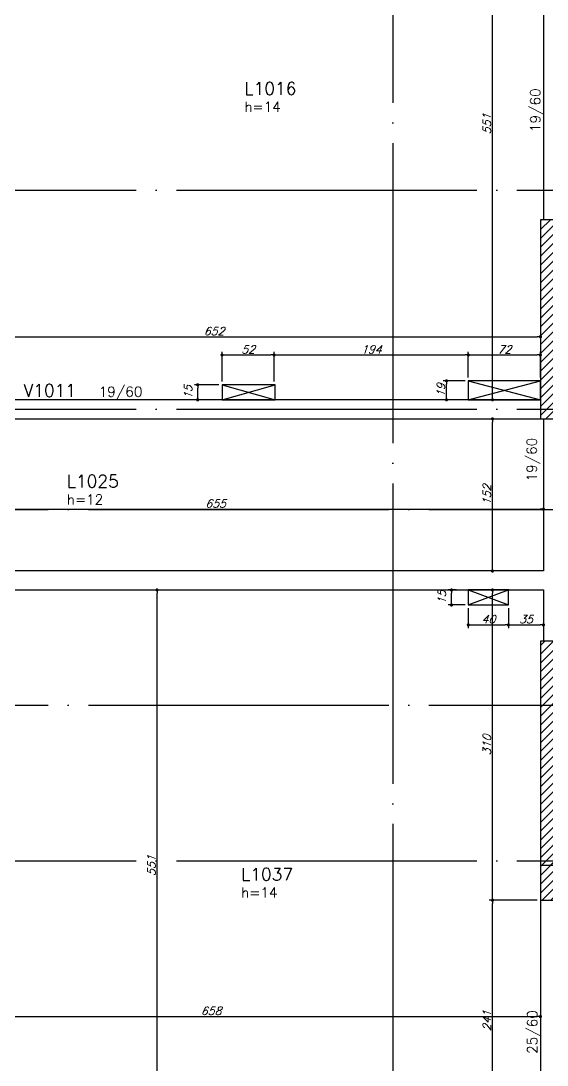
# Model space of a CAD drawing. Extents: x -4723 to 4922, y -2048 to 2452.
# Drawn here: x -1081 to -555, y 0 to 1043 of the extents above; entities that cross this region are included whole.
import ezdxf
from ezdxf.enums import TextEntityAlignment as Align

# ---------------------------------------------------------------- set-up
doc = ezdxf.new("R2010")
doc.units = 0
doc.header["$LTSCALE"] = 50
doc.header["$MEASUREMENT"] = 0
doc.linetypes.add('EIXO', pattern=[6.8, 6, -0.4, 0, -0.4])
doc.layers.get('0').update_dxf_attribs({"linetype": 'CONTINUOUS'})
doc.layers.get('DEFPOINTS').update_dxf_attribs({"linetype": 'CONTINUOUS'})
for name, color, linetype in [('F-COTAS', 106, 'CONTINUOUS'), ('F-COTAS-FUROS', 50, 'CONTINUOUS'), ('F-EIXO', 12, 'EIXO'), ('F-LAJES-DIM', 2, 'CONTINUOUS'), ('F-LAJES-NOME', 4, 'CONTINUOUS'), ('F-PILARES-HACH', 174, 'CONTINUOUS'), ('F-PILARES-S', 170, 'CONTINUOUS'), ('F-PILARES-V', 170, 'CONTINUOUS'), ('F-TEXTO', 6, 'CONTINUOUS'), ('F-VIGAS', 3, 'CONTINUOUS'), ('F-VIGAS-DIM', 2, 'CONTINUOUS'), ('F-VIGAS-NOME', 4, 'CONTINUOUS'), ('F-VÃO', 1, 'CONTINUOUS')]:
    doc.layers.add(name, color=color, linetype=linetype)
doc.styles.add('CP-TEXT-INCL', font='simplex.shx', dxfattribs={"oblique": 20})
doc.styles.add('MCP', font='simplex.shx')
doc.styles.add('ROMANS', font='simplex.shx')
doc.dimstyles.new('CP-COTAS-50', dxfattribs={"dimscale": 0.64, "dimtxt": 12.5, "dimasz": 5, "dimexe": 5, "dimexo": 5, "dimgap": 2.5, "dimtad": 1, "dimdec": 1, "dimdsep": 46, "dimtxsty": 'CP-TEXT-INCL', "dimblk1": 'DOT', "dimblk2": 'DOT', "dimsah": 1, "dimcen": 9, "dimclrd": 256, "dimclre": 256, "dimclrt": 256, "dimadec": 0, "dimazin": 0, "dimtfac": 1, "dimtdec": 1, "dimtmove": 2, "dimatfit": 3, "dimldrblk": 'DOT', "dimfxl": 0, "dimtolj": 1, "dimarcsym": 0})

# ---------------------------------------------------------------- blocks, each defined once
blk = doc.blocks.new('*U47')
at = {"layer": 'F-EIXO'}
blk.add_line((0, 0), (7197, 0), dxfattribs=at)
at = {"layer": 'F-TEXTO', "style": 'ROMANS'}
blk.add_attdef('EIXO', text='', height=17.5, dxfattribs=at).set_placement((-28.2072, 0), align=Align.MIDDLE_CENTER)
blk = doc.blocks.new('*U48')
at = {"layer": 'F-EIXO'}
blk.add_line((0, 0), (7285, 0), dxfattribs=at)
at = {"layer": 'F-TEXTO', "style": 'ROMANS'}
blk.add_attdef('EIXO', text='', height=17.5, dxfattribs=at).set_placement((-28.2072, 0), align=Align.MIDDLE_CENTER)
blk = doc.blocks.new('*U51')
at = {"layer": 'F-EIXO'}
blk.add_line((0, 0), (7197, 0), dxfattribs=at)
at = {"layer": 'F-TEXTO', "style": 'ROMANS'}
blk.add_attdef('EIXO', text='', height=17.5, dxfattribs=at).set_placement((-28.2072, 0), align=Align.MIDDLE_CENTER)
blk = doc.blocks.new('*U58')
at = {"layer": 'F-EIXO'}
blk.add_line((0, 0), (0, -2755), dxfattribs=at)
at = {"layer": 'F-TEXTO', "style": 'ROMANS'}
blk.add_attdef('EIXO', text='', height=17.5, rotation=360, dxfattribs=at).set_placement((0, 28.2072), align=Align.MIDDLE_CENTER)
blk = doc.blocks.new('*U36')
at = {"layer": 'F-EIXO'}
blk.add_line((0, 0), (7285, 0), dxfattribs=at)
at = {"layer": 'F-TEXTO', "style": 'ROMANS'}
blk.add_attdef('EIXO', text='', height=17.5, dxfattribs=at).set_placement((-28.2072, 0), align=Align.MIDDLE_CENTER)
blk = doc.blocks.new('*U38')
at = {"layer": 'F-EIXO'}
blk.add_line((0, 0), (7197, 0), dxfattribs=at)
at = {"layer": 'F-TEXTO', "style": 'ROMANS'}
blk.add_attdef('EIXO', text='', height=17.5, dxfattribs=at).set_placement((-28.2072, 0), align=Align.MIDDLE_CENTER)
blk = doc.blocks.new('_DOT')
at = {"color": 0, "linetype": 'ByBlock'}
blk.add_line((-0.5, 0), (-1, 0), dxfattribs=at)
at = {"color": 0, "linetype": 'ByBlock', "const_width": 0.5}
blk.add_lwpolyline([(-0.25, 0, 1), (0.25, 0, 1)], format="xyb", close=True, dxfattribs=at)
blk = doc.blocks.new('*D157')
at = {"layer": 'DEFPOINTS', "color": 0, "linetype": 'Continuous', "transparency": 16777216}
for p in [(-944.9, 474.5), (-944.9, 474.5), (-944.9, -76.5)]:
    blk.add_point(p, dxfattribs=at)
at = {"layer": 'F-COTAS', "linetype": 'Continuous', "lineweight": -2, "transparency": 16777216}
blk.add_line((-944.9, -73.3), (-944.9, 471.3), dxfattribs=at)
at = {"layer": 'F-COTAS', "linetype": 'Continuous', "lineweight": -2, "transparency": 16777216, "xscale": 3.2, "yscale": 3.2, "zscale": 3.2}
for p, rotation in [((-944.9, 474.5), 90), ((-944.9, -76.5), 270)]:
    blk.add_blockref('_DOT', p, dxfattribs=dict(at, rotation=rotation))
at = {"layer": 'F-COTAS', "linetype": 'Continuous', "transparency": 16777216, "insert": (-950.5, 199), "char_height": 8, "attachment_point": 5, "rotation": 90, "style": 'CP-TEXT-INCL'}
blk.add_mtext('\\A1;551', dxfattribs=at)
blk = doc.blocks.new('*D158')
at = {"layer": 'DEFPOINTS', "color": 0, "linetype": 'Continuous', "transparency": 16777216}
for p in [(-609.9, 645.5), (-609.9, 645.5), (-609.9, 493.5)]:
    blk.add_point(p, dxfattribs=at)
at = {"layer": 'F-COTAS', "linetype": 'Continuous', "lineweight": -2, "transparency": 16777216}
blk.add_line((-609.9, 496.7), (-609.9, 642.3), dxfattribs=at)
at = {"layer": 'F-COTAS', "linetype": 'Continuous', "lineweight": -2, "transparency": 16777216, "xscale": 3.2, "yscale": 3.2, "zscale": 3.2}
for p, rotation in [((-609.9, 645.5), 90), ((-609.9, 493.5), 270)]:
    blk.add_blockref('_DOT', p, dxfattribs=dict(at, rotation=rotation))
at = {"layer": 'F-COTAS', "linetype": 'Continuous', "transparency": 16777216, "insert": (-615.5, 569.5), "char_height": 8, "attachment_point": 5, "rotation": 90, "style": 'CP-TEXT-INCL'}
blk.add_mtext('\\A1;152', dxfattribs=at)
blk = doc.blocks.new('*D159')
at = {"layer": 'DEFPOINTS', "color": 0, "linetype": 'Continuous', "transparency": 16777216}
for p in [(-609.9, 1215.5), (-609.9, 1215.5), (-609.9, 664.5)]:
    blk.add_point(p, dxfattribs=at)
at = {"layer": 'F-COTAS', "linetype": 'Continuous', "lineweight": -2, "transparency": 16777216}
blk.add_line((-609.9, 667.7), (-609.9, 1212.3), dxfattribs=at)
at = {"layer": 'F-COTAS', "linetype": 'Continuous', "lineweight": -2, "transparency": 16777216, "xscale": 3.2, "yscale": 3.2, "zscale": 3.2}
for p, rotation in [((-609.9, 1215.5), 90), ((-609.9, 664.5), 270)]:
    blk.add_blockref('_DOT', p, dxfattribs=dict(at, rotation=rotation))
at = {"layer": 'F-COTAS', "linetype": 'Continuous', "transparency": 16777216, "insert": (-615.5, 940), "char_height": 8, "attachment_point": 5, "rotation": 90, "style": 'CP-TEXT-INCL'}
blk.add_mtext('\\A1;551', dxfattribs=at)
blk = doc.blocks.new('*D241')
at = {"layer": 'DEFPOINTS', "color": 0, "linetype": 'Continuous', "transparency": 16777216}
for p in [(-1220, 48.3), (-562, 48.3), (-562, 48.3)]:
    blk.add_point(p, dxfattribs=at)
at = {"layer": 'F-COTAS', "linetype": 'Continuous', "lineweight": -2, "transparency": 16777216}
blk.add_line((-1216.8, 48.3), (-565.2, 48.3), dxfattribs=at)
at = {"layer": 'F-COTAS', "linetype": 'Continuous', "lineweight": -2, "transparency": 16777216, "xscale": 3.2, "yscale": 3.2, "zscale": 3.2, "rotation": 180}
blk.add_blockref('_DOT', (-1220, 48.3), dxfattribs=at)
at = {"layer": 'F-COTAS', "linetype": 'Continuous', "lineweight": -2, "transparency": 16777216, "xscale": 3.2, "yscale": 3.2, "zscale": 3.2}
blk.add_blockref('_DOT', (-562, 48.3), dxfattribs=at)
at = {"layer": 'F-COTAS', "linetype": 'Continuous', "transparency": 16777216, "insert": (-891, 53.9), "char_height": 8, "attachment_point": 5, "style": 'CP-TEXT-INCL'}
blk.add_mtext('\\A1;658', dxfattribs=at)
blk = doc.blocks.new('*D248')
at = {"layer": 'DEFPOINTS', "color": 0, "linetype": 'Continuous', "transparency": 16777216}
for p in [(-559, 555.2), (-559, 555.2), (-1214, 545.2)]:
    blk.add_point(p, dxfattribs=at)
at = {"layer": 'F-COTAS', "linetype": 'Continuous', "lineweight": -2, "transparency": 16777216}
for p, q in [((-1214, 548.4), (-1214, 558.4)), ((-1210.8, 555.2), (-562.2, 555.2))]:
    blk.add_line(p, q, dxfattribs=at)
at = {"layer": 'F-COTAS', "linetype": 'Continuous', "lineweight": -2, "transparency": 16777216, "xscale": 3.2, "yscale": 3.2, "zscale": 3.2, "rotation": 180}
blk.add_blockref('_DOT', (-1214, 555.2), dxfattribs=at)
at = {"layer": 'F-COTAS', "linetype": 'Continuous', "lineweight": -2, "transparency": 16777216, "xscale": 3.2, "yscale": 3.2, "zscale": 3.2}
blk.add_blockref('_DOT', (-559, 555.2), dxfattribs=at)
at = {"layer": 'F-COTAS', "linetype": 'Continuous', "transparency": 16777216, "insert": (-886.5, 560.8), "char_height": 8, "attachment_point": 5, "style": 'CP-TEXT-INCL'}
blk.add_mtext('\\A1;655', dxfattribs=at)
blk = doc.blocks.new('*D258')
at = {"layer": 'DEFPOINTS', "color": 0, "linetype": 'Continuous', "transparency": 16777216}
for p in [(-1214, 727.5), (-562, 727.5), (-562, 727.5)]:
    blk.add_point(p, dxfattribs=at)
at = {"layer": 'F-COTAS', "linetype": 'Continuous', "lineweight": -2, "transparency": 16777216}
blk.add_line((-1210.8, 727.5), (-565.2, 727.5), dxfattribs=at)
at = {"layer": 'F-COTAS', "linetype": 'Continuous', "lineweight": -2, "transparency": 16777216, "xscale": 3.2, "yscale": 3.2, "zscale": 3.2, "rotation": 180}
blk.add_blockref('_DOT', (-1214, 727.5), dxfattribs=at)
at = {"layer": 'F-COTAS', "linetype": 'Continuous', "lineweight": -2, "transparency": 16777216, "xscale": 3.2, "yscale": 3.2, "zscale": 3.2}
blk.add_blockref('_DOT', (-562, 727.5), dxfattribs=at)
at = {"layer": 'F-COTAS', "linetype": 'Continuous', "transparency": 16777216, "insert": (-888, 733.1), "char_height": 8, "attachment_point": 5, "style": 'CP-TEXT-INCL'}
blk.add_mtext('\\A1;652', dxfattribs=at)
blk = doc.blocks.new('*D304')
at = {"layer": 'DEFPOINTS', "color": 0, "linetype": 'Continuous', "transparency": 16777216}
for p in [(-609.9, 164.5), (-562, 164.5), (-581, -76.5)]:
    blk.add_point(p, dxfattribs=at)
at = {"layer": 'F-COTAS', "linetype": 'Continuous', "lineweight": -2, "transparency": 16777216}
for p, q in [((-565.2, 164.5), (-613.1, 164.5)), ((-609.9, -73.3), (-609.9, 161.3)), ((-584.2, -76.5), (-613.1, -76.5))]:
    blk.add_line(p, q, dxfattribs=at)
at = {"layer": 'F-COTAS', "linetype": 'Continuous', "lineweight": -2, "transparency": 16777216, "xscale": 3.2, "yscale": 3.2, "zscale": 3.2}
for p, rotation in [((-609.9, 164.5), 90), ((-609.9, -76.5), 270)]:
    blk.add_blockref('_DOT', p, dxfattribs=dict(at, rotation=rotation))
at = {"layer": 'F-COTAS', "linetype": 'Continuous', "transparency": 16777216, "insert": (-615.5, 44), "char_height": 8, "attachment_point": 5, "rotation": 90, "style": 'CP-TEXT-INCL'}
blk.add_mtext('\\A1;241', dxfattribs=at)
blk = doc.blocks.new('*D305')
at = {"layer": 'DEFPOINTS', "color": 0, "linetype": 'Continuous', "transparency": 16777216}
for p in [(-609.9, 474.5), (-589.9, 474.5), (-589.9, 164.5)]:
    blk.add_point(p, dxfattribs=at)
at = {"layer": 'F-COTAS', "linetype": 'Continuous', "lineweight": -2, "transparency": 16777216}
for p, q in [((-593.1, 474.5), (-613.1, 474.5)), ((-609.9, 167.7), (-609.9, 471.3)), ((-593.1, 164.5), (-613.1, 164.5))]:
    blk.add_line(p, q, dxfattribs=at)
at = {"layer": 'F-COTAS', "linetype": 'Continuous', "lineweight": -2, "transparency": 16777216, "xscale": 3.2, "yscale": 3.2, "zscale": 3.2}
for p, rotation in [((-609.9, 474.5), 90), ((-609.9, 164.5), 270)]:
    blk.add_blockref('_DOT', p, dxfattribs=dict(at, rotation=rotation))
at = {"layer": 'F-COTAS', "linetype": 'Continuous', "transparency": 16777216, "insert": (-615.5, 319.5), "char_height": 8, "attachment_point": 5, "rotation": 90, "style": 'CP-TEXT-INCL'}
blk.add_mtext('\\A1;310', dxfattribs=at)
blk = doc.blocks.new('*U393')
at = {"layer": 'F-VÃO'}
for p, q in [((0, 0), (72, 19)), ((0, 19), (72, 0))]:
    blk.add_line(p, q, dxfattribs=at)
at = {"layer": 'F-VÃO', "color": 3}
blk.add_lwpolyline([(0, 0), (72, 0), (72, 19), (0, 19)], close=True, dxfattribs=at)
blk = doc.blocks.new('*U396')
at = {"layer": 'F-VÃO'}
for p, q in [((0, 0), (53, 15)), ((0, 15), (53, 0))]:
    blk.add_line(p, q, dxfattribs=at)
at = {"layer": 'F-VÃO', "color": 3}
blk.add_lwpolyline([(0, 0), (53, 0), (53, 15), (0, 15)], close=True, dxfattribs=at)
blk = doc.blocks.new('*U323')
at = {"layer": 'F-VÃO'}
for p, q in [((0, 0), (40, 15)), ((0, 15), (40, 0))]:
    blk.add_line(p, q, dxfattribs=at)
at = {"layer": 'F-VÃO', "color": 3}
blk.add_lwpolyline([(0, 0), (40, 0), (40, 15), (0, 15)], close=True, dxfattribs=at)
blk = doc.blocks.new('*D420')
at = {"layer": 'DEFPOINTS', "color": 0, "linetype": 'Continuous', "transparency": 16777216}
for p in [(-634, 459.5), (-594, 459.5), (-594, 439.6)]:
    blk.add_point(p, dxfattribs=at)
at = {"layer": 'F-COTAS-FUROS', "linetype": 'Continuous', "lineweight": -2, "transparency": 16777216}
for p, q in [((-634, 456.3), (-634, 436.4)), ((-594, 456.3), (-594, 436.4)), ((-630.8, 439.6), (-597.2, 439.6))]:
    blk.add_line(p, q, dxfattribs=at)
at = {"layer": 'F-COTAS-FUROS', "linetype": 'Continuous', "lineweight": -2, "transparency": 16777216, "xscale": 3.2, "yscale": 3.2, "zscale": 3.2, "rotation": 180}
blk.add_blockref('_DOT', (-634, 439.6), dxfattribs=at)
at = {"layer": 'F-COTAS-FUROS', "linetype": 'Continuous', "lineweight": -2, "transparency": 16777216, "xscale": 3.2, "yscale": 3.2, "zscale": 3.2}
blk.add_blockref('_DOT', (-594, 439.6), dxfattribs=at)
at = {"layer": 'F-COTAS-FUROS', "linetype": 'Continuous', "transparency": 16777216, "insert": (-614, 445.2), "char_height": 8, "attachment_point": 5, "style": 'CP-TEXT-INCL'}
blk.add_mtext('\\A1;40', dxfattribs=at)
blk = doc.blocks.new('*D421')
at = {"layer": 'DEFPOINTS', "color": 0, "linetype": 'Continuous', "transparency": 16777216}
for p in [(-594, 459.5), (-559, 459.5), (-559, 439.6)]:
    blk.add_point(p, dxfattribs=at)
at = {"layer": 'F-COTAS-FUROS', "linetype": 'Continuous', "lineweight": -2, "transparency": 16777216}
for p, q in [((-594, 456.3), (-594, 436.4)), ((-559, 456.3), (-559, 436.4)), ((-590.8, 439.6), (-562.2, 439.6))]:
    blk.add_line(p, q, dxfattribs=at)
at = {"layer": 'F-COTAS-FUROS', "linetype": 'Continuous', "lineweight": -2, "transparency": 16777216, "xscale": 3.2, "yscale": 3.2, "zscale": 3.2, "rotation": 180}
blk.add_blockref('_DOT', (-594, 439.6), dxfattribs=at)
at = {"layer": 'F-COTAS-FUROS', "linetype": 'Continuous', "lineweight": -2, "transparency": 16777216, "xscale": 3.2, "yscale": 3.2, "zscale": 3.2}
blk.add_blockref('_DOT', (-559, 439.6), dxfattribs=at)
at = {"layer": 'F-COTAS-FUROS', "linetype": 'Continuous', "transparency": 16777216, "insert": (-576.5, 445.2), "char_height": 8, "attachment_point": 5, "style": 'CP-TEXT-INCL'}
blk.add_mtext('\\A1;35', dxfattribs=at)
blk = doc.blocks.new('*D423')
at = {"layer": 'DEFPOINTS', "color": 0, "linetype": 'Continuous', "transparency": 16777216}
for p in [(-650.8, 474.5), (-642.7, 474.5), (-634, 459.5)]:
    blk.add_point(p, dxfattribs=at)
at = {"layer": 'F-COTAS-FUROS', "linetype": 'Continuous', "lineweight": -2, "transparency": 16777216}
for p, q in [((-645.9, 474.5), (-654, 474.5)), ((-650.8, 462.7), (-650.8, 471.3)), ((-637.2, 459.5), (-654, 459.5))]:
    blk.add_line(p, q, dxfattribs=at)
at = {"layer": 'F-COTAS-FUROS', "linetype": 'Continuous', "lineweight": -2, "transparency": 16777216, "xscale": 3.2, "yscale": 3.2, "zscale": 3.2}
for p, rotation in [((-650.8, 474.5), 90), ((-650.8, 459.5), 270)]:
    blk.add_blockref('_DOT', p, dxfattribs=dict(at, rotation=rotation))
at = {"layer": 'F-COTAS-FUROS', "linetype": 'Continuous', "transparency": 16777216, "insert": (-660.4, 467), "char_height": 8, "attachment_point": 5, "rotation": 90, "style": 'CP-TEXT-INCL'}
blk.add_mtext('\\A1;15', dxfattribs=at)
blk = doc.blocks.new('*D481')
at = {"layer": 'DEFPOINTS', "color": 0, "linetype": 'Continuous', "transparency": 16777216}
for p in [(-655.8, 683.5), (-634, 683.5), (-634, 664.5)]:
    blk.add_point(p, dxfattribs=at)
at = {"layer": 'F-COTAS-FUROS', "linetype": 'Continuous', "lineweight": -2, "transparency": 16777216}
for p, q in [((-637.2, 683.5), (-659, 683.5)), ((-655.8, 667.7), (-655.8, 680.3)), ((-637.2, 664.5), (-659, 664.5))]:
    blk.add_line(p, q, dxfattribs=at)
at = {"layer": 'F-COTAS-FUROS', "linetype": 'Continuous', "lineweight": -2, "transparency": 16777216, "xscale": 3.2, "yscale": 3.2, "zscale": 3.2}
for p, rotation in [((-655.8, 683.5), 90), ((-655.8, 664.5), 270)]:
    blk.add_blockref('_DOT', p, dxfattribs=dict(at, rotation=rotation))
at = {"layer": 'F-COTAS-FUROS', "linetype": 'Continuous', "transparency": 16777216, "insert": (-661.4, 674), "char_height": 8, "attachment_point": 5, "rotation": 90, "style": 'CP-TEXT-INCL'}
blk.add_mtext('\\A1;19', dxfattribs=at)
blk = doc.blocks.new('*D482')
at = {"layer": 'DEFPOINTS', "color": 0, "linetype": 'Continuous', "transparency": 16777216}
for p in [(-562, 709.3), (-634, 683.5), (-562, 683.5)]:
    blk.add_point(p, dxfattribs=at)
at = {"layer": 'F-COTAS-FUROS', "linetype": 'Continuous', "lineweight": -2, "transparency": 16777216}
for p, q in [((-634, 686.7), (-634, 712.5)), ((-562, 686.7), (-562, 712.5)), ((-630.8, 709.3), (-565.2, 709.3))]:
    blk.add_line(p, q, dxfattribs=at)
at = {"layer": 'F-COTAS-FUROS', "linetype": 'Continuous', "lineweight": -2, "transparency": 16777216, "xscale": 3.2, "yscale": 3.2, "zscale": 3.2, "rotation": 180}
blk.add_blockref('_DOT', (-634, 709.3), dxfattribs=at)
at = {"layer": 'F-COTAS-FUROS', "linetype": 'Continuous', "lineweight": -2, "transparency": 16777216, "xscale": 3.2, "yscale": 3.2, "zscale": 3.2}
blk.add_blockref('_DOT', (-562, 709.3), dxfattribs=at)
at = {"layer": 'F-COTAS-FUROS', "linetype": 'Continuous', "transparency": 16777216, "insert": (-598, 714.9), "char_height": 8, "attachment_point": 5, "style": 'CP-TEXT-INCL'}
blk.add_mtext('\\A1;72', dxfattribs=at)
blk = doc.blocks.new('*D483')
at = {"layer": 'DEFPOINTS', "color": 0, "linetype": 'Continuous', "transparency": 16777216}
for p in [(-828, 709.3), (-880, 679.5), (-828, 679.5)]:
    blk.add_point(p, dxfattribs=at)
at = {"layer": 'F-COTAS-FUROS', "linetype": 'Continuous', "lineweight": -2, "transparency": 16777216}
for p, q in [((-880, 682.7), (-880, 712.5)), ((-828, 682.7), (-828, 712.5)), ((-876.8, 709.3), (-831.2, 709.3))]:
    blk.add_line(p, q, dxfattribs=at)
at = {"layer": 'F-COTAS-FUROS', "linetype": 'Continuous', "lineweight": -2, "transparency": 16777216, "xscale": 3.2, "yscale": 3.2, "zscale": 3.2, "rotation": 180}
blk.add_blockref('_DOT', (-880, 709.3), dxfattribs=at)
at = {"layer": 'F-COTAS-FUROS', "linetype": 'Continuous', "lineweight": -2, "transparency": 16777216, "xscale": 3.2, "yscale": 3.2, "zscale": 3.2}
blk.add_blockref('_DOT', (-828, 709.3), dxfattribs=at)
at = {"layer": 'F-COTAS-FUROS', "linetype": 'Continuous', "transparency": 16777216, "insert": (-854, 714.9), "char_height": 8, "attachment_point": 5, "style": 'CP-TEXT-INCL'}
blk.add_mtext('\\A1;52', dxfattribs=at)
blk = doc.blocks.new('*D484')
at = {"layer": 'DEFPOINTS', "color": 0, "linetype": 'Continuous', "transparency": 16777216}
for p in [(-634, 709.3), (-828, 679.5), (-634, 683.5)]:
    blk.add_point(p, dxfattribs=at)
at = {"layer": 'F-COTAS-FUROS', "linetype": 'Continuous', "lineweight": -2, "transparency": 16777216}
for p, q in [((-828, 682.7), (-828, 712.5)), ((-634, 686.7), (-634, 712.5)), ((-824.8, 709.3), (-637.2, 709.3))]:
    blk.add_line(p, q, dxfattribs=at)
at = {"layer": 'F-COTAS-FUROS', "linetype": 'Continuous', "lineweight": -2, "transparency": 16777216, "xscale": 3.2, "yscale": 3.2, "zscale": 3.2, "rotation": 180}
blk.add_blockref('_DOT', (-828, 709.3), dxfattribs=at)
at = {"layer": 'F-COTAS-FUROS', "linetype": 'Continuous', "lineweight": -2, "transparency": 16777216, "xscale": 3.2, "yscale": 3.2, "zscale": 3.2}
blk.add_blockref('_DOT', (-634, 709.3), dxfattribs=at)
at = {"layer": 'F-COTAS-FUROS', "linetype": 'Continuous', "transparency": 16777216, "insert": (-731, 714.9), "char_height": 8, "attachment_point": 5, "style": 'CP-TEXT-INCL'}
blk.add_mtext('\\A1;194', dxfattribs=at)
blk = doc.blocks.new('*D485')
at = {"layer": 'DEFPOINTS', "color": 0, "linetype": 'Continuous', "transparency": 16777216}
for p in [(-904.3, 679.5), (-880, 679.5), (-880, 664.5)]:
    blk.add_point(p, dxfattribs=at)
at = {"layer": 'F-COTAS-FUROS', "linetype": 'Continuous', "lineweight": -2, "transparency": 16777216}
for p, q in [((-883.2, 679.5), (-907.5, 679.5)), ((-904.3, 667.7), (-904.3, 676.3)), ((-883.2, 664.5), (-907.5, 664.5))]:
    blk.add_line(p, q, dxfattribs=at)
at = {"layer": 'F-COTAS-FUROS', "linetype": 'Continuous', "lineweight": -2, "transparency": 16777216, "xscale": 3.2, "yscale": 3.2, "zscale": 3.2}
for p, rotation in [((-904.3, 679.5), 90), ((-904.3, 664.5), 270)]:
    blk.add_blockref('_DOT', p, dxfattribs=dict(at, rotation=rotation))
at = {"layer": 'F-COTAS-FUROS', "linetype": 'Continuous', "transparency": 16777216, "insert": (-913.9, 672), "char_height": 8, "attachment_point": 5, "rotation": 90, "style": 'CP-TEXT-INCL'}
blk.add_mtext('\\A1;15', dxfattribs=at)

msp = doc.modelspace()

# ---------------------------------------------------------------- hatches: boundary and pattern name
at = {"layer": 'F-PILARES-HACH', "linetype": 'Continuous'}
h = msp.add_hatch(dxfattribs=at)
h.set_pattern_fill('ANSI31', color=256, scale=50, style=0)
h.paths.add_polyline_path([(-562, 645.5), (-537, 645.5), (-537, 844.5), (-562, 844.5)], flags=16)
h = msp.add_hatch(dxfattribs=at)
h.set_pattern_fill('ANSI31', color=256, scale=50, style=0)
h.paths.add_polyline_path([(-562, 199.5), (-537, 199.5), (-537, 423.5), (-562, 423.5)], flags=16)
h = msp.add_hatch(dxfattribs=at)
h.set_pattern_fill('ANSI31', color=256, scale=50, style=0)
h.paths.add_polyline_path([(-562, 164.5), (-537, 164.5), (-537, 423.5), (-562, 423.5)], flags=16)

# ---------------------------------------------------------------- linework, layer by layer
at = {"layer": 'F-PILARES-S', "linetype": 'Continuous'}
for points in [[(-562, 645.5), (-537, 645.5), (-537, 844.5), (-562, 844.5), (-562, 645.5)], [(-562, 199.5), (-537, 199.5), (-537, 423.5), (-562, 423.5), (-562, 199.5)]]:
    msp.add_lwpolyline(points, dxfattribs=at)
at = {"layer": 'F-PILARES-V', "linetype": 'Continuous'}
msp.add_lwpolyline([(-562, 164.5), (-537, 164.5), (-537, 423.5), (-562, 423.5), (-562, 164.5)], dxfattribs=at)
at = {"layer": 'F-VIGAS'}
for points in [[(-559, 1215.5), (-559, 844.5)], [(-562, 664.5), (-1214, 664.5)], [(-1214, 645.5), (-562, 645.5)], [(-559, 645.5), (-559, 493.5)], [(-559, 493.5), (-1214, 493.5)], [(-1214, 474.5), (-559, 474.5)], [(-559, 474.5), (-559, 423.5)], [(-562, 199.5), (-562, -76.5)]]:
    msp.add_lwpolyline(points, dxfattribs=at)

# ---------------------------------------------------------------- block references
at = {"layer": 'F-EIXO', "linetype": 'Continuous'}
for name, p in [('*U58', (-709.5, 1941.3568)), ('*U51', (-3646.3202, 874)), ('*U47', (-3646.3202, 655)), ('*U48', (-3734.2742, 555)), ('*U36', (-3734.2742, 359.5)), ('*U38', (-3646.3202, 204))]:
    msp.add_blockref(name, p, dxfattribs=at)
at = {"layer": 'F-VÃO', "linetype": 'Continuous'}
for name, p in [('*U396', (-880, 664.5)), ('*U393', (-634, 664.5)), ('*U323', (-634, 459.5))]:
    msp.add_blockref(name, p, dxfattribs=at)

# ---------------------------------------------------------------- texts
at = {"layer": 'F-LAJES-DIM', "linetype": 'Continuous', "style": 'MCP'}
for s, p in [('h=14', (-857.68252, 952.32037)), ('h=12', (-1035.0256, 559.92915)), ('h=14', (-860.93687, 167.16887))]:
    msp.add_text(s, height=10, dxfattribs=at).set_placement(p)
at = {"layer": 'F-LAJES-NOME', "linetype": 'Continuous', "style": 'MCP'}
for s, p in [('L1016', (-857.68252, 969.32037)), ('L1025', (-1035.0256, 576.92915)), ('L1037', (-860.93687, 184.16887))]:
    msp.add_text(s, height=12.5, dxfattribs=at).set_placement(p)
at = {"layer": 'F-VIGAS-DIM', "linetype": 'Continuous', "style": 'MCP'}
for s, p in [('19/60', (-562.125, 932)), ('19/60', (-565.68242, 582.91315)), ('25/60', (-565.125, 11))]:
    msp.add_text(s, height=10, rotation=90, dxfattribs=at).set_placement(p)
msp.add_text('19/60', height=10, dxfattribs=at).set_placement((-1003.24156, 667.625))
at = {"layer": 'F-VIGAS-NOME', "linetype": 'Continuous', "style": 'MCP'}
msp.add_text('V1011', height=12.5, dxfattribs=at).set_placement((-1078.24156, 667.625))

# ---------------------------------------------------------------- dimensions: what is measured, and where the dimension line sits
at = {"layer": 'F-COTAS', "linetype": 'Continuous'}
for base, p1, p2, angle, picture, middle in [((-609.87501, 1215.5), (-609.87501, 664.5), (-609.87501, 1215.5), 270, '*D159', (-615.47501, 940)), ((-562, 727.50599), (-1214, 727.50599), (-562, 727.50599), 180, '*D258', (-888, 733.10599)), ((-609.87501, 645.5), (-609.87501, 493.5), (-609.87501, 645.5), 270, '*D158', (-615.47501, 569.5)), ((-559, 555.15693), (-1214, 545.15693), (-559, 555.15693), 180, '*D248', (-886.5, 560.75693)), ((-944.87501, 474.5), (-944.87501, -76.5), (-944.87501, 474.5), 270, '*D157', (-950.47501, 199)), ((-609.87501, 474.5), (-589.93751, 164.5), (-589.93751, 474.5), 90, '*D305', (-615.47501, 319.5)), ((-609.87501, 164.5), (-581, -76.5), (-562, 164.5), 90, '*D304', (-615.47501, 44)), ((-562, 48.26716), (-1220, 48.26716), (-562, 48.26716), 180, '*D241', (-891, 53.86716))]:
    dim = msp.add_linear_dim(base=base, p1=p1, p2=p2, angle=angle, dimstyle='CP-COTAS-50', dxfattribs=at)
    dim.commit()
    dim.dimension.update_dxf_attribs({"geometry": picture, "text_midpoint": middle})
at = {"layer": 'F-COTAS-FUROS', "linetype": 'Continuous'}
for base, p1, p2, picture, middle in [((-828, 709.31795), (-880, 679.5), (-828, 679.5), '*D483', (-854, 714.91795)), ((-634, 709.31795), (-828, 679.5), (-634, 683.5), '*D484', (-731, 714.91795)), ((-562, 709.31795), (-634, 683.5), (-562, 683.5), '*D482', (-598, 714.91795)), ((-594, 439.64105), (-634, 459.5), (-594, 459.5), '*D420', (-614, 445.24105)), ((-559, 439.64105), (-594, 459.5), (-559, 459.5), '*D421', (-576.5, 445.24105))]:
    dim = msp.add_linear_dim(base=base, p1=p1, p2=p2, dimstyle='CP-COTAS-50', override={"dimdec": 0, "dimfxl": 7.5}, dxfattribs=at)
    dim.commit()
    dim.dimension.update_dxf_attribs({"geometry": picture, "text_midpoint": middle})
for base, p1, p2, picture, middle in [((-904.31927, 679.5), (-880, 664.5), (-880, 679.5), '*D485', (-913.91927, 672)), ((-655.81525, 683.5), (-634, 664.5), (-634, 683.5), '*D481', (-661.41525, 674)), ((-650.83658, 474.5), (-634, 459.5), (-642.67698, 474.5), '*D423', (-660.43658, 467))]:
    dim = msp.add_linear_dim(base=base, p1=p1, p2=p2, angle=90, dimstyle='CP-COTAS-50', override={"dimdec": 0, "dimfxl": 7.5}, dxfattribs=at)
    dim.commit()
    dim.dimension.update_dxf_attribs({"geometry": picture, "text_midpoint": middle})

doc.saveas('drawing.dxf')
